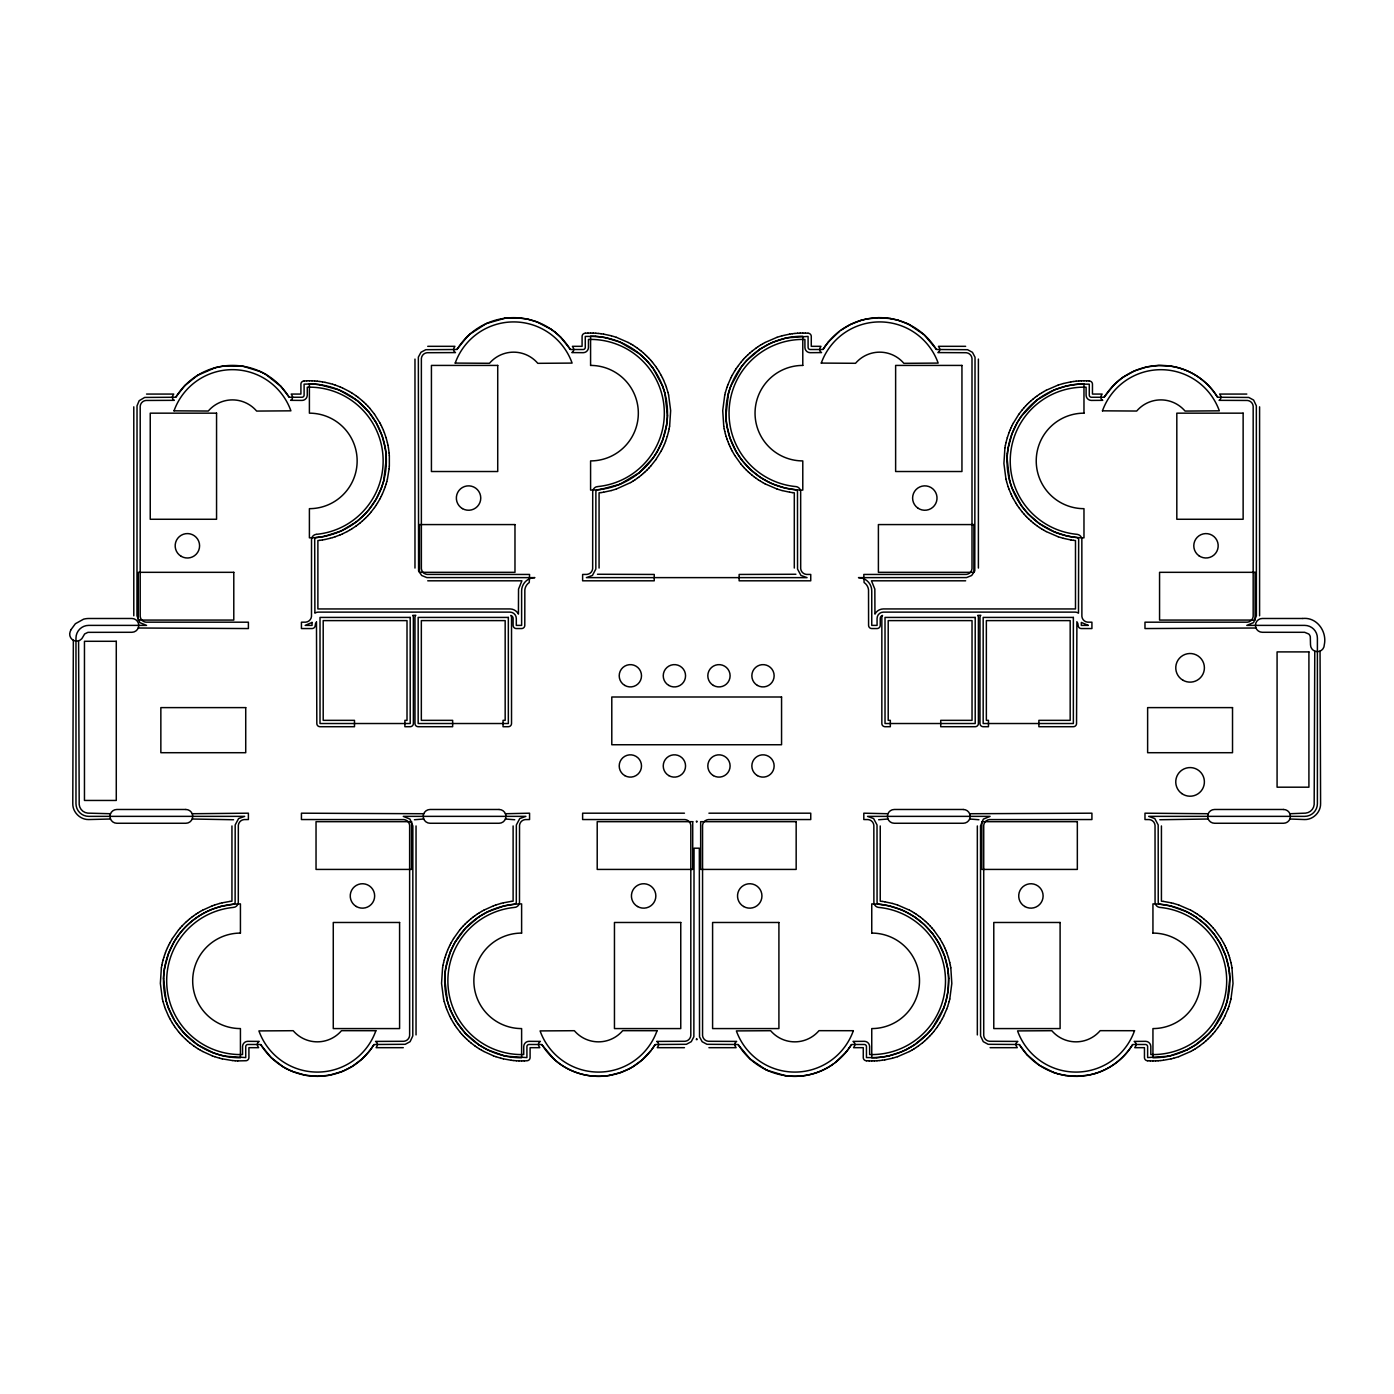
<?xml version="1.0" encoding="UTF-8"?>
<svg xmlns="http://www.w3.org/2000/svg" width="1394" height="1394" viewBox="0 0 1394 1394"><rect width="100%" height="100%" fill="white"/><g stroke="black" fill="none" stroke-linecap="round" stroke-linejoin="round"><path stroke-width="1.5" d="M163.551 978.327L166.113 1000.718M444.721 978.327L447.3 1000.718M667.465 415.673L664.886 393.282M1007.078 458.417L1009.657 480.808M163.551 978.292L163.865 973.308M389.344 466.084L389.344 455.751M444.721 978.292L445.052 973.308M667.465 415.708L667.134 420.692M1007.078 458.382L1007.409 453.398M389.135 468.698L389.327 466.223M163.882 973.273L164.527 968.325M389.118 468.837L387.427 479.031M445.052 973.273L445.714 968.325M667.134 420.727L666.489 425.675M1007.409 453.364L1008.071 448.398M948.025 990.855L948.652 978.327M161.373 967.854L160.362 983.38L162.401 998.958M442.56 967.854L441.549 983.38L443.571 998.958M669.625 426.146L670.653 410.62L668.615 395.042M1004.917 447.927L1003.907 463.47L1005.945 479.031M948.025 990.89L946.073 1000.718M161.408 967.715L161.843 965.275M164.527 968.29L168.43 953.757L173.797 942.379M442.578 967.715L443.031 965.275M445.714 968.29L450.541 951.405M666.471 425.71L662.586 440.243L657.201 451.621M669.155 428.725L669.608 426.285M1004.935 447.805L1005.388 445.348M1008.071 448.363L1011.974 433.83L1017.341 422.469M161.878 965.136L162.401 962.714M443.048 965.136L443.571 962.714M668.615 431.286L669.137 428.864M724.758 395.042L722.719 410.481L723.747 426.146M1005.423 445.226L1005.945 442.787M949.784 998.958L951.823 983.519L950.813 967.854M1230.972 998.958L1233.01 983.519L1231.982 967.854M162.436 962.574L163.028 960.17M383.716 480.808L386.277 458.417M386.8 481.575L387.393 479.17M443.606 962.574L444.216 960.17M668.58 431.426L667.256 436.357M724.793 394.903L725.385 392.498M728.487 393.282L725.908 415.673M1005.963 442.665L1007.287 437.733M949.157 1001.502L949.767 999.097M1227.243 1000.718L1229.822 978.327M1230.344 1001.502L1230.937 999.097M163.063 960.03L163.743 957.643M383.698 480.843L381.398 487.987M386.086 484.101L386.765 481.714M444.25 960.03L444.93 957.643M725.42 392.359L726.901 387.48M728.487 393.247L730.787 386.086M946.056 1000.753L943.755 1007.914M949.122 1001.641L947.641 1006.52M1227.243 1000.753L1224.943 1007.914M1230.292 1001.641L1228.811 1006.52M163.795 957.504L164.544 955.151M385.284 486.593L386.033 484.241M444.965 957.504L445.731 955.151M667.221 436.496L665.583 441.323M1007.339 437.594L1008.977 432.767M164.597 955.012L165.433 952.677M384.395 489.067L385.232 486.733M445.766 955.012L446.603 952.677M726.954 387.358L727.79 385.005M697.052 821.24L696.721 822.181L696.32 821.24M696.32 1039.628L696.686 1038.6L697.052 1039.628M946.753 1008.995L947.589 1006.642M1227.94 1008.995L1228.776 1006.642M165.485 952.555L166.391 950.238M381.381 488.022L376.031 499.366L368.87 509.699M384.343 489.189L382.392 493.912M446.655 952.555L447.579 950.238M664.624 443.762L665.53 441.445M727.842 384.883L730.909 377.791M730.804 386.051L741.747 366.343M1009.012 432.628L1009.936 430.328M943.755 1007.949L932.795 1027.657M946.7 1009.117L943.633 1016.209M1224.925 1007.949L1213.982 1027.657M1227.887 1009.117L1224.821 1016.209M166.444 950.116L167.437 947.833M663.579 446.167L664.555 443.884M447.631 950.116L448.607 947.833M450.541 951.37L454.984 942.379M1009.988 430.188L1010.981 427.923M138.233 628.014L248.393 628.555L248.393 622.194L145.9 622.16A6.36 6.36 0 0 1 140.202 616.444L140.202 406.177A6.36 6.36 0 0 1 145.9 400.461L174.302 400.339A3.45 3.45 0 0 1 172.891 395.426L173.745 394.066L146.544 394.066M110.492 813.73L87.77 813.138A9.549 9.549 0 0 1 79.197 804.565L78.587 640.787M192.215 819.01L233.547 819.742M316.473 621.637L316.821 723.521A3.189 3.189 0 0 0 320.01 726.71L354.494 726.71L354.494 720.349L323.199 720.349L323.199 620.609L407.013 620.609L407.013 720.349L404.887 720.349L404.887 726.71L410.202 726.71A3.189 3.189 0 0 0 413.373 723.521L413.373 617.42A3.189 3.189 0 0 0 412.659 615.399L415.795 615.294A3.189 3.189 0 0 0 414.976 617.42L414.976 723.521A3.189 3.189 0 0 0 418.165 726.71L452.649 726.71L452.649 720.349L421.337 720.349L421.337 620.609L505.168 620.609L505.168 720.349L503.042 720.349L503.042 726.71L508.34 726.71A3.189 3.189 0 0 0 511.528 723.521L511.528 617.42A3.189 3.189 0 0 0 510.988 615.66L510.831 615.434A3.171 3.171 0 0 1 513.097 618.169L513.114 625.383A3.189 3.189 0 0 0 516.303 628.555L521.617 628.555A3.189 3.189 0 0 0 524.789 625.383L524.841 589.906A10.072 10.072 0 0 1 529.267 582.518L529.563 574.45L427.087 574.415A6.36 6.36 0 0 1 421.371 568.7L421.371 358.432A6.36 6.36 0 0 1 427.087 352.717L455.489 352.595A3.45 3.45 0 0 1 454.078 347.681L454.932 346.322L427.731 346.322M167.489 947.711L168.552 945.463M381.276 496.281L382.339 494.034M423.724 813.73L301.435 813.19L301.435 819.55L403.929 819.585A6.36 6.36 0 0 1 409.627 825.3L409.627 1035.568A6.36 6.36 0 0 1 403.929 1041.283L375.526 1041.405A3.45 3.45 0 0 1 376.938 1046.319L376.084 1047.678L403.284 1047.678M662.464 448.537L663.527 446.289M505.43 819.01L514.734 819.742M448.676 947.711L449.739 945.463M1011.033 427.784L1012.096 425.553M887.926 813.73L863.81 813.19L863.81 819.55L868.131 819.585A6.36 6.36 0 0 1 873.846 825.3L873.881 902.301A5.297 5.297 0 0 0 878.394 907.389A7.667 7.667 0 0 0 878.987 907.442A73.743 73.743 0 0 1 945.411 984.443A73.743 73.743 0 0 1 871.755 1054.578L869.629 1054.544L869.629 1046.458A5.297 5.297 0 0 0 864.489 1041.318L853.006 1041.405A3.45 3.45 0 0 1 854.4 1046.319L853.546 1047.678L863.269 1047.678L863.269 1057.732A3.189 3.189 0 0 0 866.04 1060.729L866.458 1060.764M969.649 819.01L978.936 819.742M1208.215 813.73L1144.979 813.19L1144.979 819.55L1149.318 819.585A6.36 6.36 0 0 1 1155.034 825.3L1155.068 902.301A5.297 5.297 0 0 0 1159.564 907.389A7.667 7.667 0 0 0 1160.174 907.442A73.743 73.743 0 0 1 1226.598 984.443A73.743 73.743 0 0 1 1152.943 1054.578L1150.817 1054.544L1150.817 1046.458A5.297 5.297 0 0 0 1145.676 1041.318L1134.176 1041.405A3.45 3.45 0 0 1 1135.587 1046.319L1134.733 1047.678L1144.457 1047.678L1144.457 1057.732A3.189 3.189 0 0 0 1147.227 1060.729L1147.628 1060.764M1289.92 819.01L1304.662 819.55C1313.183 819.759 1320.798 812.144 1320.588 803.641L1320.048 651.12M380.074 498.616L381.207 496.403M168.604 945.341L169.754 943.128M661.261 450.872L662.394 448.659M730.979 377.669L732.111 375.456M449.792 945.341L450.924 943.128M1012.149 425.414L1013.281 423.218M942.449 1018.544L943.581 1016.331M1223.618 1018.544L1224.751 1016.331M380.022 498.738L377.46 503.164M169.807 943.006L172.368 938.58M661.192 450.994L655.738 459.776M732.181 375.334L734.725 370.926M450.994 943.006L453.538 938.58M1013.351 423.096L1018.805 414.314M942.379 1018.665L939.817 1023.074M1223.549 1018.665L1221.005 1023.074M173.814 942.361C182.597 927.08 196.815 915.022 213.317 908.836M657.184 451.639L653.124 457.964M597.451 574.258L654.239 574.45L654.239 580.81L582.622 580.81L582.622 574.45L586.961 574.415A6.36 6.36 0 0 0 592.659 568.7L592.711 491.699A5.297 5.297 0 0 1 597.416 486.593M455.002 942.361L465.457 928.265L478.856 916.886M1017.359 422.434L1021.436 416.126M376.049 505.36L377.391 503.269M172.438 938.476L178.467 930.059M734.795 370.804L736.137 368.713M453.625 938.476L459.637 930.059M938.406 1025.287L939.748 1023.196M1219.593 1025.287L1220.935 1023.196M825.178 346.252L823.68 348.517A2.126 2.126 0 0 1 821.902 349.511L810.21 349.511A2.126 2.126 0 0 1 808.102 347.385L808.084 336.424L787.802 337.714M849.364 1047.748L850.863 1045.483A2.126 2.126 0 0 1 852.658 1044.489L864.332 1044.489A2.126 2.126 0 0 1 866.458 1046.615L866.458 1057.576L876.774 1057.593M374.55 507.521L375.962 505.482M736.224 368.608L737.635 366.57M936.907 1027.43L938.336 1025.392M1218.095 1027.43L1219.506 1025.392M825.196 346.235L828.454 341.931M371.274 1048.636L373.383 1045.483A2.126 2.126 0 0 1 375.178 1044.489L405.218 1044.298L410.097 1041.666L412.798 1035.934L412.851 825.945L410.01 819.132L403.284 816.361L525.886 816.361L519.753 818.574L516.355 824.934L516.303 902.145A2.126 2.126 0 0 1 514.351 904.253L504.158 905.908M849.364 1047.765L846.106 1052.069M371.257 1048.654L369.305 1051.233M651.8 1049.508L654.57 1045.483A2.126 2.126 0 0 1 656.365 1044.489L686.388 1044.298L691.267 1041.666L693.863 1036.753L694.038 848.197L699.335 848.197L699.527 1036.857L702.175 1041.736L706.967 1044.298L737.008 1044.489A2.126 2.126 0 0 1 738.803 1045.483L750.286 1059.144L765.498 1069.477M374.481 507.625L371.362 511.685M315.619 623.066L315.236 625.383A3.189 3.189 0 0 1 312.047 628.555L301.435 628.555L301.435 622.194L305.774 622.16A6.36 6.36 0 0 0 311.489 616.444L311.524 539.443A5.297 5.297 0 0 1 316.229 534.338M653.089 457.981L639.393 472.618M655.65 459.881L650.859 465.927M737.722 366.448L740.824 362.405M1018.892 414.192L1021.994 410.15M1021.454 416.092L1037.119 399.904L1054.509 389.85M936.838 1027.552L933.736 1031.595M1218.007 1027.552L1214.906 1031.595M651.137 1050.396L642.268 1059.858L632.632 1066.88M741.765 366.326L746.626 360.593M932.778 1027.674L927.916 1033.407M1213.965 1027.674L1209.103 1033.407M369.288 1051.25L361.9 1059.144M828.454 341.913L839.345 331.389M846.088 1052.087L835.215 1062.611M368.852 509.734L365.559 513.48M369.671 513.689L371.274 511.79M178.554 929.955L180.157 928.073M740.911 362.301L742.514 360.401M459.724 929.955L461.327 928.073M1022.081 410.045L1023.701 408.146M932.028 1033.599L933.631 1031.699M1213.216 1033.599L1214.819 1031.699M367.911 515.623L369.584 513.794M180.244 927.968L181.917 926.121M742.601 360.297L744.274 358.45M649.099 467.879L650.754 466.032M461.431 927.968L463.087 926.121M1023.788 408.041L1025.461 406.212M930.268 1035.55L931.941 1033.703M1211.456 1035.55L1213.129 1033.703M184.81 385.615L176.446 396.262A2.126 2.126 0 0 1 174.651 397.255L144.715 397.429L139.173 400.705L137.03 405.811L136.978 615.852L139.818 622.613L146.544 625.383L88.693 625.383A12.738 12.738 0 0 0 75.973 638.103L75.973 803.641A12.738 12.738 0 0 0 88.693 816.361L244.699 816.361L238.583 818.574L235.185 824.934L235.116 902.145A2.126 2.126 0 0 1 233.181 904.253L220.531 906.518M365.524 513.515L358.206 520.363M366.099 517.505L367.824 515.728M182.004 926.017L185.611 922.41M744.361 358.363L746.104 356.568M746.661 360.576L760.044 349.214M647.269 469.761L648.994 467.983M463.191 926.017L464.916 924.239M1025.548 406.107L1027.273 404.312M927.899 1033.424L914.516 1044.786M928.456 1037.432L930.181 1035.637M1209.068 1033.424L1195.686 1044.786M1209.626 1037.432L1211.369 1035.637M184.827 385.615L197.443 375.422M1113.998 384.849L1104.867 396.262A2.126 2.126 0 0 1 1103.072 397.255L1091.397 397.255A2.126 2.126 0 0 1 1089.272 395.129L1089.272 384.169L1078.956 384.152M467.53 336.337L457.615 348.517A2.126 2.126 0 0 1 455.821 349.511L425.797 349.702L420.988 352.264L418.357 357.143L418.583 570.895L421.685 575.495L426.825 577.586L534.878 577.639A13.26 13.26 0 0 0 521.617 590.899L521.617 625.383L516.303 625.383L516.303 618.483A6.36 6.36 0 0 0 509.943 612.123L318.424 612.123A6.36 6.36 0 0 0 314.887 613.186L314.695 539.617A2.126 2.126 0 0 1 316.647 537.492L319.418 537.178M1114.015 384.831L1119.661 379.795M364.217 519.335L365.995 517.61M746.191 356.481L747.986 354.738M645.387 471.59L647.182 469.865M465.021 924.135L466.798 922.41M1027.378 404.225L1029.155 402.5M926.574 1039.262L928.352 1037.519M1207.744 1039.262L1209.539 1037.519M467.548 336.32L469.917 334.142M362.266 521.095L364.113 519.439M748.073 354.651L749.92 352.978M643.453 473.35L645.283 471.677M185.716 922.323L187.563 920.65M1029.26 402.396L1031.107 400.723M466.903 922.323L468.732 920.65M924.623 1041.022L926.47 1039.349M1205.81 1041.022L1207.657 1039.349M361.882 1059.161L352.386 1066.323L342.75 1071.272M469.935 334.124L486.279 323.582L504.994 318.233M360.279 522.802L362.161 521.182M750.024 352.891L751.924 351.288M641.449 475.04L643.348 473.437M187.667 920.563L189.549 918.96M1031.211 400.636L1033.093 399.032M468.837 920.563L470.736 918.96M922.636 1042.712L924.518 1041.109M1203.806 1042.712L1205.705 1041.109M356.237 521.931L358.188 520.398M358.223 524.423L360.157 522.889M752.028 351.201L756.071 348.099M639.358 472.636L620.034 484.223M639.393 476.678L641.345 475.145M189.654 918.855L191.605 917.322M1033.198 398.945L1035.15 397.395M470.841 918.855L472.793 917.322M922.532 1042.799L918.472 1045.901M1203.702 1042.799L1199.659 1045.901M1119.678 379.778L1123.146 377.216M356.219 521.948L341.164 530.975L324.419 536.359M356.115 525.991L358.119 524.51M637.302 478.247L639.288 476.765M191.71 917.235L193.714 915.753M1035.254 397.325L1037.258 395.844M472.897 917.235L474.884 915.753M841.105 330.082L850.375 324.523L860.464 320.533M833.455 1063.918C819.655 1073.885 801.933 1078.172 785.118 1075.61M356.01 526.078L351.758 528.901M756.193 348.012L758.231 346.601M635.141 479.745L637.18 478.316M193.818 915.684L195.857 914.255M1037.363 395.757L1039.401 394.345M475.006 915.684L477.044 914.255M916.328 1047.399L918.367 1045.988M1197.498 1047.399L1199.537 1045.988M1123.163 377.199L1134.507 370.891L1146.896 366.918M758.336 346.514L760.427 345.172M760.061 349.197L768.756 344.179M632.946 481.157L635.019 479.815M195.979 914.185L198.07 912.843M1039.523 394.275L1041.614 392.916M477.166 914.185L479.24 912.843M478.891 916.869L487.569 911.85M914.481 1044.803L905.804 1049.821M914.115 1048.828L916.206 1047.486M1195.669 1044.803L1186.974 1049.821M1195.303 1048.828L1197.394 1047.486M197.46 375.422L215.303 367.685M349.511 530.26L351.637 528.988M760.549 345.102L762.675 343.83M630.698 482.516L632.824 481.226M1041.719 392.847L1043.862 391.575M198.192 912.774L200.318 911.484M479.362 912.774L481.488 911.484M911.868 1050.17L914.011 1048.898M1193.055 1050.17L1195.181 1048.898M632.615 1066.898L629.809 1068.501M347.228 531.532L349.389 530.33M762.797 343.76L764.957 342.558M630.576 482.585L616.392 488.998M1043.984 391.505L1046.145 390.303M200.44 911.415L202.6 910.212M481.61 911.415L483.788 910.212M909.585 1051.442L911.746 1050.24M1190.772 1051.442L1192.933 1050.24M629.792 1068.501L620.888 1072.456M347.106 531.602L342.523 533.85M765.079 342.488L776.981 337.331M1046.267 390.233L1058.151 385.075M202.722 910.143L212.149 905.891M483.91 910.143L493.319 905.891M909.463 1051.512L897.579 1056.669M1190.633 1051.512L1178.749 1056.669M768.774 344.161L773.339 342.105M487.604 911.833L504.123 905.926M905.769 1049.839L901.221 1051.895M1186.939 1049.839L1170.42 1055.746M340.119 534.895L342.401 533.919M342.732 1071.289L329.228 1075.262M773.374 342.088L785.31 338.254M339.997 534.947L335.222 536.742M619.999 484.241L600.64 489.433M1054.544 389.832L1066.48 385.999M901.186 1051.912L889.25 1055.746M212.271 905.839L214.606 905.002M213.352 908.836L220.496 906.536M493.459 905.839L495.794 905.002M620.87 1072.456L609.352 1075.436M777.103 337.278L781.982 335.797M332.713 537.561L335.083 536.795M616.27 489.05L611.374 490.531M1058.29 385.04L1063.169 383.559M214.746 904.95L219.625 903.469M495.933 904.95L500.812 903.469M897.44 1056.722L892.561 1058.203M1178.627 1056.722L1173.748 1058.203M1095.266 1073.467C1110.356 1068.937 1123.669 1058.813 1132.05 1045.483A2.126 2.126 0 0 1 1133.827 1044.489L1145.519 1044.489A2.126 2.126 0 0 1 1147.628 1046.615L1147.628 1057.576L1167.928 1056.286M860.481 320.533L866.772 318.947M1095.248 1073.467L1088.958 1075.053M330.204 538.276L332.591 537.596M215.321 367.685L224.887 365.855M782.121 335.762L789.666 334.142M330.064 538.311L325.098 539.478M611.252 490.566L603.689 492.187M1063.308 383.524L1070.853 381.886M219.764 903.434L222.169 902.824M500.951 903.434L503.356 902.824M892.421 1058.238L884.876 1059.858M1171.204 1058.83L1173.609 1058.238M785.345 338.254L787.767 337.714M1066.515 385.999L1073.92 384.657M222.308 902.807L229.905 901.413M503.478 902.807L511.093 901.413M886.776 1056.286L889.215 1055.746M1167.963 1056.286L1170.385 1055.746M1171.065 1058.865L1163.467 1060.242M1146.914 366.918L1158.71 365.455L1170.611 366.134M866.789 318.947L878.621 317.675L890.505 318.564M1088.941 1075.053L1077.109 1076.325L1065.225 1075.436M324.384 536.359L319.453 537.178M322.519 539.948L324.959 539.495M886.741 1056.286L881.81 1057.105M329.211 1075.262L317.362 1076.325L305.495 1075.262M609.335 1075.436C589.679 1078.799 568.7 1072.631 554.01 1059.161M789.806 334.124L792.262 333.758M1070.993 381.869L1073.45 381.503M601.11 492.587L603.567 492.221M319.923 540.332L322.38 539.966M882.28 1060.242L884.737 1059.876M505.011 318.233L516.895 317.745L527.646 319.156M792.402 333.741L794.876 333.445M1073.589 381.486L1076.046 381.189M1073.955 384.639L1078.921 384.152M600.605 489.433L597.834 489.747A2.126 2.126 0 0 0 595.883 491.855L595.83 569.066L592.433 575.426L586.369 577.621L807.056 577.639L800.94 575.426L797.542 569.066L797.49 491.855A2.126 2.126 0 0 0 795.538 489.747L785.345 488.092M600.971 492.605L599.072 492.814L599.072 568.055M319.784 540.349L317.884 540.558L317.884 608.951L510.099 608.934A9.549 9.549 0 0 1 518.429 614.109L518.533 589.122L521.896 580.81L427.731 580.81M230.045 901.395L231.944 901.186L231.944 825.945M511.215 901.395L513.114 901.186L513.114 825.945M881.775 1057.105L876.809 1057.593M879.684 1060.555L882.141 1060.259M1160.853 1060.555L1163.328 1060.259M224.904 365.855L243.27 366.308L260.817 371.78M585.271 333.236L584.905 333.271A3.189 3.189 0 0 0 582.1 336.268L582.082 346.322L572.376 346.322L573.23 347.681A3.45 3.45 0 0 1 571.819 352.595L583.302 352.682A5.297 5.297 0 0 0 588.46 347.542L588.46 339.456L590.586 339.422A73.743 73.743 0 0 1 664.241 409.557A73.743 73.743 0 0 1 597.799 486.558M795.016 333.445L797.49 333.236M304.084 380.98L303.735 381.015A3.189 3.189 0 0 0 300.912 384.012L300.912 394.066L291.189 394.066L292.043 395.426A3.45 3.45 0 0 1 290.632 400.339L302.132 400.427A5.297 5.297 0 0 0 307.272 395.286L307.272 387.201L309.398 387.166A73.743 73.743 0 0 1 383.054 457.302A73.743 73.743 0 0 1 316.63 534.303M1076.185 381.189L1078.66 380.98M877.07 1060.764L879.544 1060.555M1158.24 1060.764L1160.714 1060.555M585.41 333.218L587.885 333.096M797.612 333.218L800.104 333.096M304.223 380.98L306.715 380.858M1078.799 380.98L1081.274 380.858M524.301 1060.904L527.333 1060.729A3.189 3.189 0 0 0 530.086 1057.732L530.103 1047.678L539.809 1047.678L538.955 1046.319A3.45 3.45 0 0 1 540.367 1041.405L528.884 1041.318A5.297 5.297 0 0 0 523.743 1046.458L523.726 1054.544L521.617 1054.578A73.743 73.743 0 0 1 447.962 984.443A73.743 73.743 0 0 1 514.386 907.442M874.456 1060.904L876.931 1060.782M1155.626 1060.904L1158.118 1060.782M588.024 333.096L590.516 333.061M800.243 333.096L802.717 333.061M306.854 380.841L309.329 380.806M309.398 383.995L309.398 413.164A47.744 47.744 0 0 1 357.143 460.909A47.744 47.744 0 0 1 309.398 508.671L309.398 537.84A76.931 76.931 0 0 0 386.33 460.909A76.931 76.931 0 0 0 309.398 383.995L304.101 384.169L304.101 395.129A2.126 2.126 0 0 1 301.975 397.255L290.3 397.255A2.126 2.126 0 0 1 288.506 396.262L280.874 386.417M1081.413 380.841L1083.905 380.806M521.687 1060.939L524.161 1060.904M871.825 1060.939L874.317 1060.904M1153.012 1060.939L1155.487 1060.904M965.641 346.322L938.441 346.322L939.295 347.681A3.45 3.45 0 0 1 937.883 352.595L966.286 352.717A6.36 6.36 0 0 1 972.001 358.432L972.001 568.7A6.36 6.36 0 0 1 966.286 574.415L863.81 574.45L864.088 582.518A10.072 10.072 0 0 1 868.532 589.906L868.584 625.383A3.189 3.189 0 0 0 871.755 628.555L877.07 628.555A3.189 3.189 0 0 0 880.241 625.383L880.259 618.169A3.171 3.171 0 0 1 882.507 615.434L882.367 615.66A3.189 3.189 0 0 0 881.844 617.42L881.844 723.521A3.189 3.189 0 0 0 885.016 726.71L890.33 726.71L890.33 720.349L888.205 720.349L888.205 620.609L972.036 620.609L972.036 720.349L940.723 720.349L940.723 726.71L975.208 726.71A3.189 3.189 0 0 0 978.396 723.521L978.396 617.42A3.189 3.189 0 0 0 977.664 615.399L980.801 615.294A3.189 3.189 0 0 0 979.982 617.42L979.982 723.521A3.189 3.189 0 0 0 983.171 726.71L988.468 726.71L988.468 720.349L986.36 720.349L986.36 620.609L1070.174 620.609L1070.174 720.349L1038.879 720.349L1038.879 726.71L1073.363 726.71A3.189 3.189 0 0 0 1076.551 723.521L1076.9 621.637M1246.811 394.066L1219.611 394.066L1220.464 395.426A3.45 3.45 0 0 1 1219.07 400.339L1247.473 400.461A6.36 6.36 0 0 1 1253.171 406.177L1253.171 616.444A6.36 6.36 0 0 1 1247.473 622.16L1144.979 622.194L1144.979 628.555L1255.959 628.014M965.641 580.81L871.477 580.81L874.84 589.122L874.944 614.109A9.549 9.549 0 0 1 883.273 608.934L1075.488 608.951L1075.488 540.558L1073.589 540.349M684.454 813.19L582.622 813.19L582.622 819.55L685.099 819.585A6.36 6.36 0 0 1 690.814 825.3L690.814 1035.568A6.36 6.36 0 0 1 685.099 1041.283L656.696 1041.405A3.45 3.45 0 0 1 658.107 1046.319L657.254 1047.678L684.454 1047.678M708.919 813.19L810.75 813.19L810.75 819.55L708.257 819.585A6.36 6.36 0 0 0 702.559 825.3L702.559 1035.568A6.36 6.36 0 0 0 708.257 1041.283L736.659 1041.405A3.45 3.45 0 0 0 735.265 1046.319L736.119 1047.678L708.919 1047.678M990.089 1047.678L1017.289 1047.678L1016.435 1046.319A3.45 3.45 0 0 1 1017.847 1041.405L989.444 1041.283A6.36 6.36 0 0 1 983.728 1035.568L983.728 825.3A6.36 6.36 0 0 1 989.444 819.585L1091.92 819.55L1091.92 813.19L969.649 813.73M802.857 333.061L805.349 333.096M590.655 333.061L593.13 333.096M1084.044 380.806L1086.518 380.841M309.468 380.806L311.942 380.841M309.416 383.995L314.417 384.152M1150.381 1060.904L1152.873 1060.939M869.211 1060.904L871.686 1060.939M519.056 1060.904L521.548 1060.939M237.886 1060.904L246.146 1060.729A3.189 3.189 0 0 0 248.916 1057.732L248.916 1047.678L258.639 1047.678L257.785 1046.319A3.45 3.45 0 0 1 259.197 1041.405L247.696 1041.318A5.297 5.297 0 0 0 242.556 1046.458L242.556 1054.544L240.43 1054.578A73.743 73.743 0 0 1 166.775 984.443A73.743 73.743 0 0 1 233.199 907.442M805.488 333.096L807.962 333.218M593.269 333.096L595.743 333.218M595.587 336.407L585.271 336.424L585.271 347.385A2.126 2.126 0 0 1 583.145 349.511L571.47 349.511A2.126 2.126 0 0 1 569.676 348.517L560.545 337.104M1086.658 380.858L1089.132 380.98M312.082 380.858L314.574 380.98M1147.767 1060.782L1150.242 1060.904M866.58 1060.782L869.072 1060.904M516.442 1060.782L518.917 1060.904M235.255 1060.782L237.747 1060.904M808.102 333.236L808.503 333.271A3.189 3.189 0 0 1 811.273 336.268L811.273 346.322L820.996 346.322L820.142 347.681A3.45 3.45 0 0 0 821.554 352.595L810.053 352.682A5.297 5.297 0 0 1 804.913 347.542L804.913 339.456L802.787 339.422A73.743 73.743 0 0 0 729.132 409.557A73.743 73.743 0 0 0 795.556 486.558A7.667 7.667 0 0 1 796.166 486.611A5.297 5.297 0 0 1 800.661 491.699L800.696 568.7A6.36 6.36 0 0 0 806.412 574.415L810.75 574.45L810.75 580.81L739.134 580.81L739.134 574.45L795.904 574.258M595.883 333.236L598.357 333.445M595.621 336.407L600.605 336.895M1089.272 380.98L1089.69 381.015A3.189 3.189 0 0 1 1092.46 384.012L1092.46 394.066L1102.184 394.066L1101.33 395.426A3.45 3.45 0 0 0 1102.724 400.339L1091.241 400.427A5.297 5.297 0 0 1 1086.1 395.286L1086.1 387.201L1083.974 387.166A73.743 73.743 0 0 0 1010.319 457.302A73.743 73.743 0 0 0 1076.743 534.303A7.667 7.667 0 0 1 1077.335 534.372A5.297 5.297 0 0 1 1081.849 539.443L1081.883 616.444A6.36 6.36 0 0 0 1087.599 622.16L1091.92 622.194L1091.92 628.555L1081.326 628.555A3.189 3.189 0 0 1 1078.137 625.383L1077.754 623.066M314.713 380.98L317.187 381.189M314.452 384.152L319.418 384.639M513.828 1060.555L516.303 1060.764M232.641 1060.555L235.116 1060.764M598.496 333.445L600.971 333.741M317.327 381.189L319.784 381.486M792.402 492.605L794.301 492.814L794.301 568.055M1073.955 537.178L1076.708 537.492A2.126 2.126 0 0 1 1078.66 539.617L1078.486 613.186A6.36 6.36 0 0 0 1074.948 612.123L883.43 612.123A6.36 6.36 0 0 0 877.07 618.483L877.07 625.383L871.755 625.383L871.755 590.899A13.26 13.26 0 0 0 858.495 577.639L966.547 577.586L971.67 575.495L974.789 570.895L975.033 357.247L972.454 352.333L967.575 349.702L937.535 349.511A2.126 2.126 0 0 1 935.74 348.517L924.257 334.856L909.062 324.523M1163.328 901.395L1161.429 901.186L1161.429 825.945M882.141 901.395L880.241 901.186L880.241 825.945M881.775 904.567L879.004 904.253A2.126 2.126 0 0 1 877.07 902.145L877.018 824.934L873.62 818.574L867.538 816.379L990.089 816.361L983.345 819.132L980.522 825.893L980.574 1035.934L983.275 1041.666L988.154 1044.298L1018.195 1044.489A2.126 2.126 0 0 1 1019.99 1045.483L1026.873 1054.544M511.215 1060.259L513.689 1060.555M232.502 1060.555L222.308 1058.865M601.11 333.758L603.567 334.124M600.64 336.895L605.571 337.714M319.923 381.503L322.38 381.869M319.453 384.657L338.829 389.832L356.219 399.869M789.806 492.221L792.262 492.587M1073.92 537.178L1068.971 536.359M1070.993 539.966L1073.45 540.332M1163.467 901.413L1171.065 902.807M882.28 901.413L884.737 901.779M881.81 904.567L889.215 905.908M511.093 1060.242L503.478 1058.865M1170.629 366.134C1189.465 368.835 1206.838 380.126 1216.927 396.262A2.126 2.126 0 0 0 1218.722 397.255L1248.763 397.447L1253.624 400.078L1256.342 405.811L1256.395 615.799L1253.554 622.613L1246.811 625.383L1304.662 625.383A12.738 12.738 0 0 1 1317.4 638.103L1317.4 803.641A12.738 12.738 0 0 1 1304.662 816.361L1148.673 816.361L1154.79 818.574L1158.187 824.934L1158.24 902.145A2.126 2.126 0 0 0 1160.191 904.253L1170.385 905.908M785.101 1075.61L767.467 1070.418M890.522 318.564L897.91 320.219M1065.208 1075.436L1057.819 1073.781M603.689 334.142L611.252 335.762M322.519 381.886L324.959 382.339M1070.853 539.948L1063.308 538.311M789.666 492.187L782.121 490.566M884.876 901.813L892.421 903.434M506.614 1056.286L526.915 1057.576L526.915 1046.615A2.126 2.126 0 0 1 529.04 1044.489L540.715 1044.489A2.126 2.126 0 0 1 542.51 1045.483L553.993 1059.144M225.445 1056.286L245.727 1057.576L245.727 1046.615A2.126 2.126 0 0 1 247.853 1044.489L259.528 1044.489A2.126 2.126 0 0 1 261.323 1045.483L271.238 1057.663L283.261 1066.88M305.478 1075.262L291.991 1071.289M605.606 337.714L619.999 342.088M1066.515 535.836L1068.954 536.359M325.098 382.357L330.064 383.524M504.158 1055.746L506.58 1056.286M225.41 1056.286L220.531 1055.136M527.664 319.174L537.004 321.927M1066.48 535.836L1054.544 531.985M785.31 488.074L773.374 484.241M1171.204 902.824L1173.609 903.434M1170.42 905.926L1186.939 911.833M889.25 905.926L901.186 909.759M504.123 1055.746L487.604 1049.839M500.951 1058.238L503.356 1058.83M219.764 1058.238L222.169 1058.83M611.374 335.797L616.27 337.278M1063.169 538.276L1058.29 536.795M781.982 490.531L777.103 489.05M330.204 383.559L332.591 384.239M1173.748 903.469L1178.627 904.95M892.561 903.469L897.44 904.95M500.812 1058.203L495.933 1056.722M220.496 1055.136L213.352 1052.836M219.625 1058.203L214.746 1056.722M897.928 320.219L907.076 323.582M1057.802 1073.781L1053.672 1072.456M332.713 384.274L335.083 385.04M616.392 337.331L628.276 342.488M1058.151 536.742L1046.267 531.602M776.981 488.998L765.079 483.857M335.222 385.075L339.997 386.87M1178.749 905.002L1190.633 910.143M897.579 905.002L909.463 910.143M493.459 1055.833L495.794 1056.669M212.271 1055.833L214.606 1056.669M1053.655 1072.456L1039.175 1065.155L1026.873 1054.561M537.021 321.927L551.379 329.454M493.319 1055.781L483.91 1051.512M213.317 1052.819L197.704 1044.803L184.287 1033.424M212.149 1055.781L202.722 1051.512M291.973 1071.272L286.101 1068.501M620.034 342.105L639.358 353.693M1054.509 531.985L1039.175 523.447L1027.831 513.515M773.339 484.223L768.774 482.167M340.119 386.922L342.401 387.915M901.221 909.777L905.769 911.833M907.093 323.582L909.045 324.506M767.449 1070.418L765.515 1069.494M1314.769 651.12L1314.176 804.565A9.549 9.549 0 0 1 1305.603 813.138L1289.92 813.73M342.523 387.968L349.389 391.505M260.835 371.797L265.627 374.306M768.756 482.15L760.061 477.131M1186.974 911.85L1195.669 916.869M905.804 911.85L914.481 916.869M487.569 1049.821L478.891 1044.803M286.084 1068.501L283.278 1066.898M1043.984 530.33L1046.145 531.532M628.398 342.558L630.576 343.76M762.797 482.585L764.957 483.788M1190.772 910.212L1192.933 911.415M909.585 910.212L911.746 911.415M481.61 1050.24L483.788 1051.442M200.44 1050.24L202.6 1051.442M265.644 374.306L280.874 386.399M1041.719 528.988L1043.862 530.26M630.698 343.83L632.824 345.102M760.549 481.226L762.675 482.516M349.511 391.575L351.637 392.847M1193.055 911.484L1195.181 912.774M911.868 911.484L914.011 912.774M479.362 1048.898L481.488 1050.17M198.192 1048.898L200.318 1050.17M73.342 640.264L72.784 803.641C72.575 812.144 80.19 819.759 88.693 819.55L110.492 819.01M1039.523 527.559L1041.614 528.901M632.946 345.172L635.019 346.514M758.336 479.815L760.427 481.157M1195.303 912.843L1197.394 914.185M351.758 392.916L356.01 395.757M914.115 912.843L916.206 914.185M477.166 1047.486L479.24 1048.828M195.979 1047.486L198.07 1048.828M1037.363 526.078L1039.401 527.49M635.141 346.601L637.18 348.012M760.044 477.114L750.216 469.325L741.765 460.003M756.193 478.316L758.231 479.745M1197.498 914.255L1199.537 915.684M1195.686 916.886L1205.514 924.675L1213.965 933.997M916.328 914.255L918.367 915.684M914.516 916.886L924.327 924.675L932.778 933.997M478.856 1044.786L465.474 1033.424M475.006 1045.988L477.044 1047.399M193.818 1045.988L195.857 1047.399M551.397 329.472L554.864 332.033M1035.254 524.51L1037.258 525.991M637.302 348.099L639.288 349.563M754.084 476.765L756.071 478.247M1199.659 915.753L1201.645 917.235M356.115 395.844L358.119 397.325M918.472 915.753L920.476 917.235M474.884 1045.901L470.841 1042.799M193.714 1045.901L189.654 1042.799M1033.198 522.889L1035.15 524.423M639.393 349.65L641.345 351.201M752.028 475.145L753.962 476.678M1201.767 917.322L1203.702 918.855M358.223 397.395L362.161 400.636M356.237 399.904L358.188 401.437M920.58 917.322L922.532 918.855M554.882 332.051L560.545 337.087M1031.211 521.182L1033.093 522.802M641.449 351.288L643.348 352.891M639.393 353.71L646.711 360.576M750.024 473.437L751.924 475.04M1203.806 918.96L1205.705 920.563M358.206 401.455L368.852 412.101M922.636 918.96L924.518 920.563M468.837 1041.109L470.736 1042.712M187.667 1041.109L189.549 1042.712M1029.26 519.439L1031.107 521.095M643.453 352.978L645.283 354.651M748.073 471.677L749.92 473.35M1205.81 920.65L1207.657 922.323M362.266 400.723L364.113 402.396M924.623 920.65L926.47 922.323M466.903 1039.349L468.732 1041.022M185.716 1039.349L187.563 1041.022M1027.378 517.61L1029.155 519.335M645.387 354.738L647.182 356.481M746.191 469.865L747.986 471.59M1207.744 922.41L1209.539 924.135M926.574 922.41L928.352 924.135M364.217 402.5L365.995 404.225M465.021 1037.519L466.798 1039.262M185.611 1039.262L182.004 1035.637M1025.548 515.728L1027.273 517.505M1209.626 924.239L1211.369 926.017M647.269 356.568L648.994 358.363M744.361 467.983L746.104 469.761M928.456 924.239L930.181 926.017M366.099 404.312L367.824 406.107M463.191 1035.637L464.916 1037.432M1027.814 513.48L1021.454 505.743M1023.788 513.794L1025.461 515.623M1211.456 926.121L1213.129 927.968M649.099 358.45L650.754 360.297M646.729 360.593L653.089 368.347M742.601 466.032L744.274 467.879M930.268 926.121L931.941 927.968M367.911 406.212L369.584 408.041M465.457 1033.407L456.291 1021.471L450.541 1010.284M461.431 1033.703L463.087 1035.55M184.269 1033.407L175.104 1021.471L168.447 1007.949M180.244 1033.703L181.917 1035.55M1022.081 511.79L1023.701 513.689M1213.216 928.073L1214.819 929.955M740.911 464.045L742.514 465.927M650.859 360.401L652.462 362.301M932.028 928.073L933.631 929.955M369.671 408.146L374.481 414.192M459.724 1031.699L461.327 1033.599M178.554 1031.699L180.157 1033.599M1021.994 511.685L1018.892 507.625M1214.906 930.059L1220.935 938.476M740.824 463.941L734.795 455.524M652.549 362.405L655.65 366.448M933.736 930.059L939.748 938.476M368.87 412.119L376.014 422.434M459.637 1031.595L456.535 1027.552M178.467 1031.595L175.348 1027.552M1213.982 934.015L1219.558 942.361M741.747 459.985L736.171 451.639M932.795 934.015L938.371 942.361M1021.436 505.708L1011.974 488.022M1017.393 505.482L1018.805 507.521M655.738 366.57L657.149 368.608M653.124 368.365L662.568 386.051M374.55 414.314L380.022 423.096M455.036 1025.392L456.448 1027.43M173.867 1025.392L175.278 1027.43M1015.982 503.269L1017.324 505.36M657.219 368.713L658.578 370.804M453.625 1023.196L454.967 1025.287M172.438 1023.196L173.78 1025.287M1015.912 503.164L1013.351 498.738M1159.825 819.742L1208.215 819.01M1221.005 938.58L1223.549 943.006M734.725 455.42L732.181 450.994M658.648 370.926L661.192 375.334M878.638 819.742L887.926 819.01M939.817 938.58L942.379 943.006M414.419 819.742L423.724 819.01M453.538 1023.074L450.994 1018.665M172.368 1023.074L169.807 1018.665M1219.576 942.379L1225.779 956.092L1228.828 968.29M736.154 451.621L729.951 437.908L726.901 425.71M938.389 942.379L944.592 956.092L947.659 968.29M376.031 422.469L382.235 436.165L385.302 448.363M1012.149 496.403L1013.281 498.616M1223.618 943.128L1224.751 945.341M730.979 448.659L732.111 450.872M661.261 375.456L662.394 377.669M942.449 943.128L943.581 945.341M380.074 423.218L381.207 425.414M449.792 1016.331L450.924 1018.544M168.604 1016.331L169.754 1018.544M1224.821 945.463L1225.884 947.711M1011.033 494.034L1012.096 496.281M729.846 446.289L730.909 448.537M943.633 945.463L944.696 947.711M662.464 377.791L663.527 380.039M381.276 425.553L382.339 427.784M505.43 813.73L529.563 813.19L529.563 819.55L525.224 819.585A6.36 6.36 0 0 0 519.526 825.3L519.492 902.301A5.297 5.297 0 0 1 514.769 907.407M449.739 1016.209L446.655 1009.117M192.215 813.73L248.393 813.19L248.393 819.55L244.055 819.585A6.36 6.36 0 0 0 238.339 825.3L238.304 902.301A5.297 5.297 0 0 1 233.6 907.407M168.552 1016.209L165.485 1009.117M1225.936 947.833L1226.929 950.116M1010.981 493.912L1009.012 489.189M728.801 443.884L729.794 446.167M944.749 947.833L945.742 950.116M663.579 380.161L665.53 384.883M382.392 427.923L383.385 430.188M1226.981 950.238L1227.887 952.555M945.794 950.238L946.7 952.555M727.842 441.445L728.748 443.762M383.437 430.328L384.343 432.628M449.617 1007.949L450.541 1010.249M1227.94 952.677L1228.776 955.012M1011.974 487.987L1009.674 480.843M1008.141 486.733L1008.977 489.067M946.753 952.677L948.39 957.504M726.954 438.988L727.79 441.323M665.583 385.005L666.419 387.358M662.586 386.086L664.886 393.247M384.395 432.767L386.033 437.594M449.6 1007.914L447.317 1000.753M445.766 1006.642L446.603 1008.995M168.43 1007.914L166.13 1000.753M164.597 1006.642L165.433 1008.995M1228.811 955.151L1229.578 957.504M1008.089 486.593L1006.607 481.714M726.152 436.496L726.901 438.849M666.454 387.48L667.935 392.359M445.731 1006.52L444.25 1001.641M164.544 1006.52L163.063 1001.641M1229.613 957.643L1230.292 960.03M948.443 957.643L949.767 962.574M725.42 433.97L726.117 436.357M386.086 437.733L387.393 442.665M1230.344 960.17L1230.937 962.574M1005.963 479.17L1006.573 481.575M724.793 431.426L725.385 433.83M667.97 392.498L668.58 394.903M443.606 999.097L444.216 1001.502M162.436 999.097L163.028 1001.502M1230.972 962.714L1231.494 965.136M949.784 962.714L950.307 965.136M724.235 428.864L724.758 431.286M387.427 442.787L387.95 445.226M1231.529 965.275L1231.965 967.715M950.342 965.275L950.795 967.715M723.765 426.285L724.2 428.725M387.985 445.348L388.421 447.805M1228.846 968.325L1229.491 973.273M947.659 968.325L948.025 970.782M726.884 425.675L726.239 420.727M388.456 447.927L389.118 452.998M385.302 448.398L385.946 453.364M948.025 970.816L948.321 973.273M1229.491 973.308L1229.822 978.292M948.321 973.308L948.652 978.292M726.239 420.692L725.908 415.708M389.135 453.137L389.327 455.611M385.964 453.398L386.277 458.382M1259.584 406.821L1259.584 615.799M978.396 359.077L978.396 568.055M977.333 825.945L977.333 1034.923M416.039 825.945L416.039 1034.923M414.976 359.077L414.976 568.055M133.789 406.821L133.789 615.799M851.473 1044.489A66.32 66.32 0 0 1 738.193 1044.489M1132.66 1044.489A66.32 66.32 0 0 1 1019.362 1044.489M823.07 349.511A66.32 66.32 0 0 1 936.367 349.511M1104.257 397.255A66.32 66.32 0 0 1 1217.537 397.255M655.18 1044.489A66.32 66.32 0 0 1 541.883 1044.489M373.993 1044.489A66.32 66.32 0 0 1 260.713 1044.489M457.005 349.511A66.32 66.32 0 0 1 570.303 349.511M175.818 397.255A66.32 66.32 0 0 1 289.116 397.255M174.023 410.829L208.281 411.038A31.766 31.766 0 0 1 256.635 411.073L290.91 410.829A62.068 62.068 0 0 0 174.023 410.829M455.211 363.085L489.468 363.294A31.766 31.766 0 0 1 537.805 363.329L572.098 363.085A62.068 62.068 0 0 0 455.211 363.085M375.875 1030.706L375.805 1030.915A62.068 62.068 0 0 1 258.918 1030.915L293.176 1030.706A31.766 31.766 0 0 0 341.513 1030.671L375.875 1030.706M821.275 363.085L855.533 363.294A31.766 31.766 0 0 1 903.87 363.329L938.162 363.085A62.068 62.068 0 0 0 821.275 363.085M657.062 1030.706L656.975 1030.915A62.068 62.068 0 0 1 540.088 1030.915L574.345 1030.706A31.766 31.766 0 0 0 622.7 1030.671L657.062 1030.706M853.355 1030.706L853.267 1030.915A62.068 62.068 0 0 1 736.38 1030.915L770.638 1030.706A31.766 31.766 0 0 0 818.992 1030.671L853.355 1030.706M1102.462 410.829L1136.702 411.038A31.766 31.766 0 0 1 1185.057 411.073L1219.332 410.829A62.068 62.068 0 0 0 1102.462 410.829M1134.524 1030.706L1134.455 1030.915A62.068 62.068 0 0 1 1017.568 1030.915L1051.825 1030.706A31.766 31.766 0 0 0 1100.162 1030.671L1134.524 1030.706M71.007 629.652L70.223 631.534A6.9 6.9 0 0 0 73.952 640.56A6.9 6.9 0 0 0 82.96 636.831L84.633 633.956L87.927 632.353L131.855 632.284A6.9 6.9 0 0 0 138.755 625.383A6.9 6.9 0 0 0 131.855 618.483L88.589 618.5A20.997 20.997 0 0 0 83.57 619.18L75.381 623.728L71.007 629.652M312.047 622.421L305.181 625.383L312.047 625.383L312.047 622.421M497.728 365.42L431.426 365.42L431.426 471.521L497.728 471.521L497.728 365.42M961.947 365.42L895.628 365.42L895.628 471.521L961.947 471.521L961.947 365.42M216.558 413.164L150.238 413.164L150.238 519.265L216.558 519.265L216.558 413.164M1243.134 413.164L1176.815 413.164L1176.815 519.265L1243.134 519.265L1243.134 413.164M514.978 524.58L419.489 524.58L419.489 572.324L514.978 572.324L514.978 524.58M973.883 524.58L878.394 524.58L878.394 572.324L973.883 572.324L973.883 524.58M233.791 572.324L138.302 572.324L138.302 620.069L233.791 620.069L233.791 572.324M1255.07 572.324L1159.564 572.324L1159.564 620.069L1255.07 620.069L1255.07 572.324M410.202 617.42L320.01 617.42L320.01 723.521L410.202 723.521L410.202 617.42M508.34 617.42L418.165 617.42L418.165 723.521L508.34 723.521L508.34 617.42M975.208 617.42L885.016 617.42L885.016 723.521L975.208 723.521L975.208 617.42M1073.363 617.42L983.171 617.42L983.171 723.521L1073.363 723.521L1073.363 617.42M1302.763 618.483L1262.319 618.483A6.9 6.9 0 0 0 1255.436 625.383A6.9 6.9 0 0 0 1262.319 632.284L1304.662 632.301L1308.774 634.009A5.803 5.803 0 0 1 1310.308 636.797L1310.499 644.742A6.9 6.9 0 0 0 1317.4 651.643A6.9 6.9 0 0 0 1324.3 644.742C1327.193 631.587 1316.929 616.95 1302.815 618.483M1088.244 625.383L1081.326 625.383L1081.326 622.421L1088.244 625.383M116.277 641.292L84.459 641.292L84.459 800.452L116.277 800.452L116.277 641.292M1308.914 651.904L1277.078 651.904L1277.078 787.192L1308.914 787.192L1308.914 651.904M781.564 697L611.792 697L611.792 744.744L781.564 744.744L781.564 697M245.727 707.612L160.85 707.612L160.85 752.708L245.727 752.708L245.727 707.612M1232.523 707.612L1147.628 707.612L1147.628 752.708L1232.523 752.708L1232.523 707.612M185.838 809.478L116.869 809.478A6.9 6.9 0 0 0 109.969 816.361A6.9 6.9 0 0 0 116.869 823.262L185.838 823.262A6.9 6.9 0 0 0 192.738 816.361A6.9 6.9 0 0 0 185.838 809.478M499.069 809.478L430.101 809.478A6.9 6.9 0 0 0 423.201 816.361A6.9 6.9 0 0 0 430.101 823.262L499.069 823.262A6.9 6.9 0 0 0 505.952 816.361A6.9 6.9 0 0 0 499.069 809.478M963.271 809.478L894.303 809.478A6.9 6.9 0 0 0 887.403 816.361A6.9 6.9 0 0 0 894.303 823.262L963.271 823.262A6.9 6.9 0 0 0 970.172 816.361A6.9 6.9 0 0 0 963.271 809.478M1283.543 809.478L1214.575 809.478A6.9 6.9 0 0 0 1207.674 816.361A6.9 6.9 0 0 0 1214.575 823.262L1283.543 823.262A6.9 6.9 0 0 0 1290.443 816.361A6.9 6.9 0 0 0 1283.543 809.478M411.526 821.676L316.037 821.676L316.037 869.42L411.526 869.42L411.526 821.676M692.713 821.676L597.207 821.676L597.207 869.42L692.713 869.42L692.713 821.676M796.166 821.676L700.659 821.676L700.659 869.42L796.166 869.42L796.166 821.676M1077.335 821.676L981.846 821.676L981.846 869.42L1077.335 869.42L1077.335 821.676M399.59 922.479L333.271 922.479L333.271 1028.58L399.59 1028.58L399.59 922.479M680.76 922.479L614.458 922.479L614.458 1028.58L680.76 1028.58L680.76 922.479M778.915 922.479L712.595 922.479L712.595 1028.58L778.915 1028.58L778.915 922.479M1060.102 922.479L993.783 922.479L993.783 1028.58L1060.102 1028.58L1060.102 922.479M1152.943 933.091L1152.943 903.904A76.931 76.931 0 0 1 1229.874 980.836A76.931 76.931 0 0 1 1152.943 1057.767L1152.943 1028.58A47.744 47.744 0 0 0 1200.687 980.836A47.744 47.744 0 0 0 1152.943 933.091M1083.974 413.164L1083.974 383.995A76.931 76.931 0 0 0 1007.043 460.909A76.931 76.931 0 0 0 1083.974 537.84L1083.974 508.671A47.744 47.744 0 0 1 1036.23 460.909A47.744 47.744 0 0 1 1083.974 413.164M871.755 933.091L871.755 903.904A76.931 76.931 0 0 1 948.687 980.836A76.931 76.931 0 0 1 871.755 1057.767L871.755 1028.58A47.744 47.744 0 0 0 919.5 980.836A47.744 47.744 0 0 0 871.755 933.091M802.787 365.42L802.787 336.233A76.931 76.931 0 0 0 725.856 413.164A76.931 76.931 0 0 0 802.787 490.096L802.787 460.909A47.744 47.744 0 0 1 755.043 413.164A47.744 47.744 0 0 1 802.787 365.42M590.586 365.42L590.586 336.233A76.931 76.931 0 0 1 667.499 413.164A76.931 76.931 0 0 1 590.586 490.096L590.586 460.909A47.744 47.744 0 0 0 638.33 413.164A47.744 47.744 0 0 0 590.586 365.42M521.617 933.091L521.617 903.904A76.931 76.931 0 0 0 444.686 980.836A76.931 76.931 0 0 0 521.617 1057.767L521.617 1028.58A47.744 47.744 0 0 1 473.855 980.836A47.744 47.744 0 0 1 521.617 933.091M240.43 933.091L240.43 903.904A76.931 76.931 0 0 0 163.499 980.836A76.931 76.931 0 0 0 240.43 1057.767L240.43 1028.58A47.744 47.744 0 0 1 192.686 980.836A47.744 47.744 0 0 1 240.43 933.091M1181.729 793.534A14.323 14.323 0 0 0 1204.329 783.289A14.323 14.323 0 0 0 1184.168 768.843A14.323 14.323 0 0 0 1181.729 793.534M1182.914 680.22A14.323 14.323 0 0 0 1204.399 667.813A14.323 14.323 0 0 0 1182.914 655.424A14.323 14.323 0 0 0 1182.914 680.22M757.43 685.43A11.135 11.135 0 0 0 774.14 675.776A11.135 11.135 0 0 0 757.43 666.123A11.135 11.135 0 0 0 757.43 685.43M757.43 775.622A11.135 11.135 0 0 0 774.14 765.968A11.135 11.135 0 0 0 757.43 756.315A11.135 11.135 0 0 0 757.43 775.622M713.397 685.43A11.135 11.135 0 0 0 730.107 675.776A11.135 11.135 0 0 0 713.397 666.123A11.135 11.135 0 0 0 713.397 685.43M713.397 775.622A11.135 11.135 0 0 0 730.107 765.968A11.135 11.135 0 0 0 713.397 756.315A11.135 11.135 0 0 0 713.397 775.622M668.824 685.43A11.135 11.135 0 0 0 685.552 675.776A11.135 11.135 0 0 0 668.824 666.123A11.135 11.135 0 0 0 668.824 685.43M668.824 775.622A11.135 11.135 0 0 0 685.552 765.968A11.135 11.135 0 0 0 668.824 756.315A11.135 11.135 0 0 0 668.824 775.622M624.791 685.43A11.135 11.135 0 0 0 641.501 675.776A11.135 11.135 0 0 0 624.791 666.123A11.135 11.135 0 0 0 624.791 685.43M624.791 775.622A11.135 11.135 0 0 0 641.501 765.968A11.135 11.135 0 0 0 624.791 756.315A11.135 11.135 0 0 0 624.791 775.622M743.629 906.518A12.197 12.197 0 0 0 761.943 895.941A12.197 12.197 0 0 0 743.629 885.382A12.197 12.197 0 0 0 743.629 906.518M1024.817 906.518A12.197 12.197 0 0 0 1043.113 895.941A12.197 12.197 0 0 0 1024.817 885.382A12.197 12.197 0 0 0 1024.817 906.518M917.705 507.974A12.197 12.197 0 0 0 936.96 499.244A12.197 12.197 0 0 0 919.779 486.942A12.197 12.197 0 0 0 917.705 507.974M1198.892 555.718A12.197 12.197 0 0 0 1218.129 546.988A12.197 12.197 0 0 0 1200.948 534.686A12.197 12.197 0 0 0 1198.892 555.718M637.528 906.518A12.197 12.197 0 0 0 655.842 895.941A12.197 12.197 0 0 0 637.528 885.382A12.197 12.197 0 0 0 637.528 906.518M356.341 906.518A12.197 12.197 0 0 0 374.655 895.941A12.197 12.197 0 0 0 356.341 885.382A12.197 12.197 0 0 0 356.341 906.518M462.459 508.618A12.197 12.197 0 0 0 480.756 498.059A12.197 12.197 0 0 0 462.459 487.482A12.197 12.197 0 0 0 462.459 508.618M181.272 556.363A12.197 12.197 0 0 0 199.586 545.803A12.197 12.197 0 0 0 181.272 535.226A12.197 12.197 0 0 0 181.272 556.363"/></g></svg>
